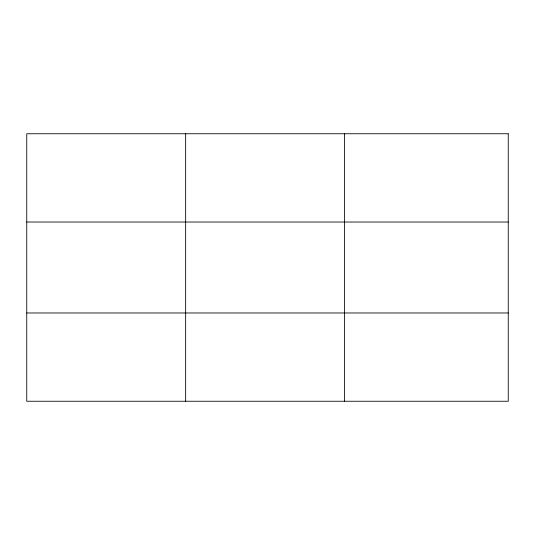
<?xml version="1.0" encoding="UTF-8"?>
<svg xmlns="http://www.w3.org/2000/svg" width="535" height="535" viewBox="0 0 535 535"><rect width="100%" height="100%" fill="white"/><g stroke="black" fill="none" stroke-linecap="round" stroke-linejoin="round"><path stroke-width="0.8" d="M185.645 401.25L185.645 133.75M344.54 401.25L344.54 133.75M26.75 222.025L508.25 222.025M26.75 312.975L508.25 312.975M508.25 133.75L26.75 133.75L26.75 401.25L508.25 401.25L508.25 133.75"/></g></svg>
